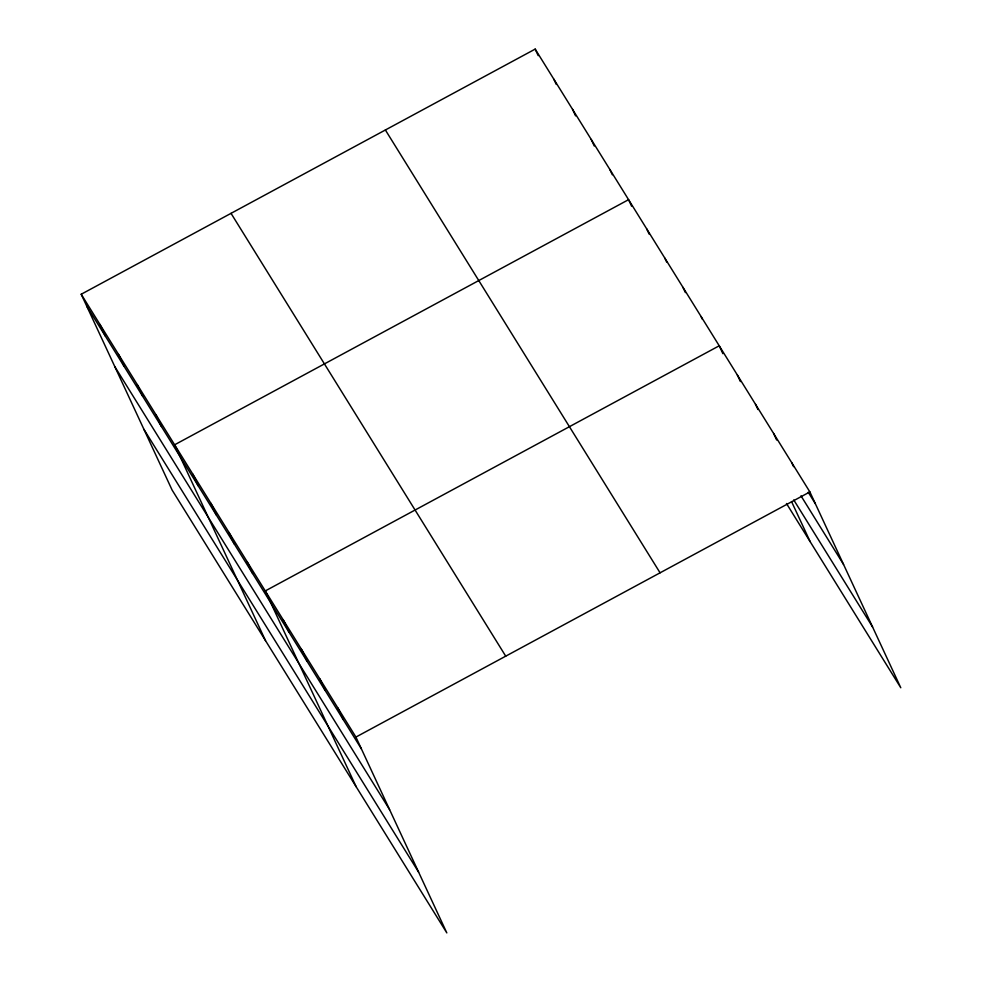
<?xml version="1.0" encoding="UTF-8"?>
<svg xmlns="http://www.w3.org/2000/svg" width="982" height="982" viewBox="0 0 982 982"><rect width="100%" height="100%" fill="white"/><g stroke="black" fill="none" stroke-linecap="round" stroke-linejoin="round"><path stroke-width="1.47" d="M81.211 294.244L355.914 737.065L446.822 932.9L172.12 490.079L81.211 294.244L535.178 49.1L809.88 491.921L900.789 687.756L786.484 503.508M355.914 737.065L809.88 491.921M808.26 492.277L815.355 503.717M800.981 495.836L843.55 564.454M793.763 499.948L872.593 627.019M385.374 129.992L660.076 572.825M231.028 213.34L505.73 656.172M86.686 306.04L361.388 748.861M114.882 366.765L389.584 809.598M143.924 429.343L418.627 872.163M791.75 462.694L793.579 466.634M773.62 433.467L776.664 440.022M755.489 404.24L757.92 409.482M737.359 375.014L740.403 381.568M722.875 353.655L719.229 345.787L265.263 590.931L356.171 786.766M791.553 501.593L810.138 541.622M701.099 316.56L702.314 319.187M682.969 287.345L685.399 292.587M664.839 258.119L666.668 262.047M646.708 228.892L649.139 234.133M631.622 206.208L628.578 199.665L174.612 444.797L265.521 640.632M609.896 169.542L612.338 174.784M591.225 139.432L594.257 145.987M572.543 109.321L575.587 115.876M553.86 79.211L556.291 84.452M535.178 49.1L538.222 55.655M337.783 707.838L343.258 719.634M319.653 678.611L325.128 690.407M301.523 649.384L306.998 661.181M283.393 620.158L288.868 631.954M247.133 561.704L252.607 573.5M229.002 532.477L234.477 544.274M210.872 503.25L216.347 515.047M192.742 474.024L198.217 485.82M155.929 414.686L161.404 426.483M137.259 384.576L142.734 396.372M118.576 354.465L124.051 366.261M99.894 324.355L105.369 336.151"/></g></svg>
